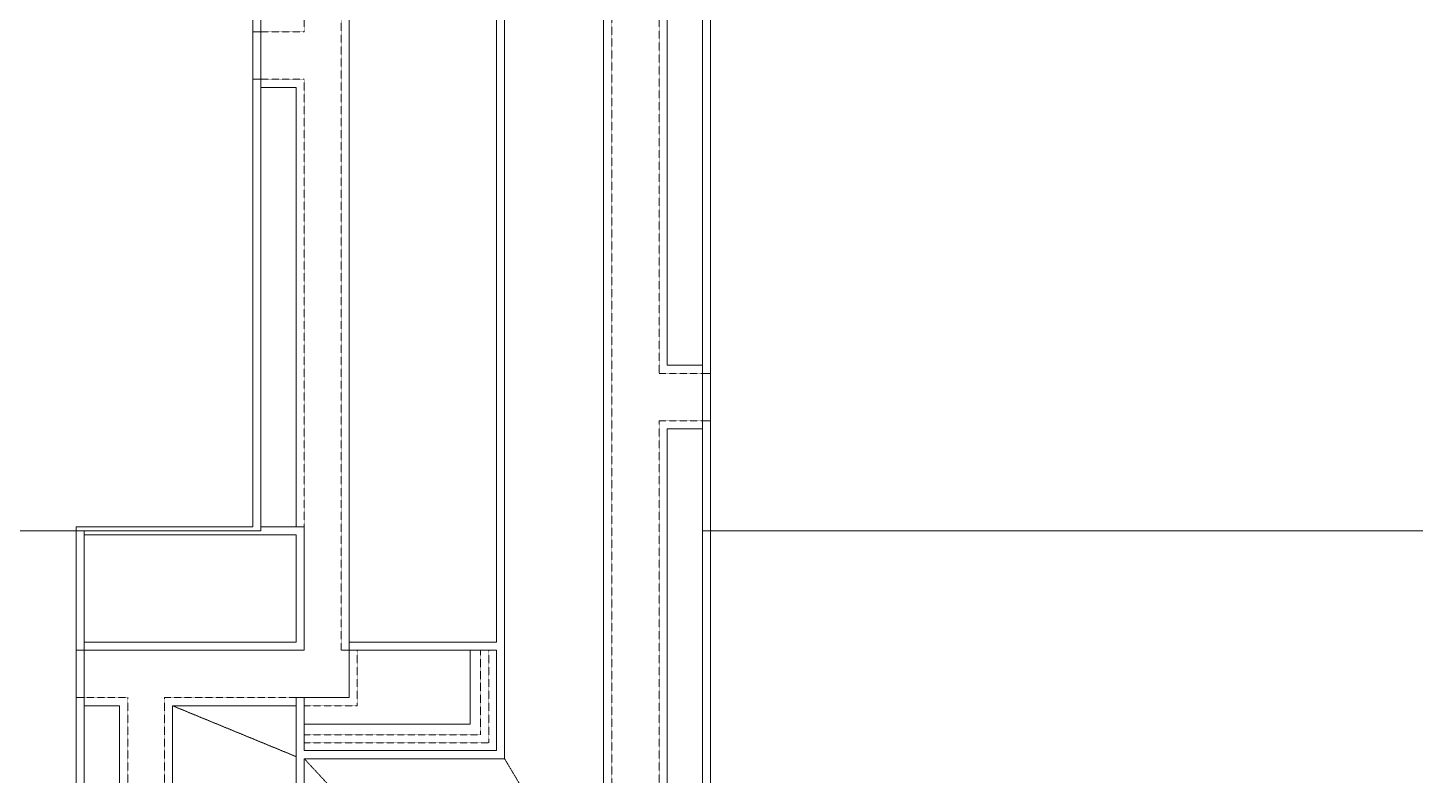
# Model space of a CAD drawing. Header units: metres. Extents: x 5205117 to 5948571, y 646915 to 1143748.
# Drawn here: x 5277608 to 5316880, y 763865 to 785004 of the extents above; entities that cross this region are included whole.
import ezdxf

# ---------------------------------------------------------------- set-up
doc = ezdxf.new("R2010")
doc.units = ezdxf.units.M
doc.header["$MEASUREMENT"] = 0
doc.linetypes.add('DASHED', pattern=[0.75, 0.5, -0.25])
doc.linetypes.add('HIDDEN', pattern=[0.375, 0.25, -0.125])
doc.layers.get('0').update_dxf_attribs({"color": 1, "linetype": 'DASHED', "lineweight": 30})
for name, color, linetype, lineweight in [('A-Elevation 1', 4, 'Continuous', 13), ('A-Elevation 2', 163, 'Continuous', 9), ('A-Elevation 3', 251, 'Continuous', 5), ('A-Hidden', 2, 'HIDDEN', 5), ('L-Elevation 2', 65, 'Continuous', 9), ('PLOT', 7, 'Continuous', 5), ('road', 7, 'Continuous', 9)]:
    doc.layers.add(name, color=color, linetype=linetype, lineweight=lineweight)

# ---------------------------------------------------------------- blocks, each defined once
blk = doc.blocks.new('A$C6fbbfdbf')
at = {"layer": 'A-Elevation 1', "ltscale": 5}
for points in [[(57885, 17500), (72285, 17500), (72285, 17730), (57885, 17730)], [(89775, 12500), (77115, 12500), (77115, 11270), (73625, 11270), (73625, 17730), (77115, 17730), (77115, 12730), (89775, 12730)], [(76885, 17500), (76885, 11500), (73855, 11500), (73855, 17500)], [(96115, 15230), (96115, 12500), (91115, 12500), (91115, 12730), (95885, 12730), (95885, 15230)], [(70555, 5600), (93815, 5600), (93815, 5830), (73855, 5830), (73855, 10000), (73625, 10000), (73625, 5830), (70785, 5830), (70785, 11270), (72285, 11270), (72285, 11500), (64685, 11500), (64685, 11270), (70555, 11270)], [(96115, -2730), (96115, 0), (81455, 0), (81455, -230), (95885, -230), (95885, -2730)]]:
    blk.add_lwpolyline(points, close=True, dxfattribs=at)
at = {"layer": 'A-Elevation 1', "ltscale": 5, "flags": 128}
blk.add_lwpolyline([(64355, -230), (64355, 0), (80115, 0), (80115, -230)], close=True, dxfattribs=at)
at = {"layer": 'A-Elevation 2', "ltscale": 5}
blk.add_lwpolyline([(71535, 11270), (71535, 6580), (73625, 6580)], dxfattribs=at)
at = {"layer": 'A-Elevation 3', "ltscale": 5}
for p, q in [((72285, 17730), (73625, 17730)), ((72285, 17500), (73625, 17500)), ((89775, 12730), (91115, 12730)), ((89775, 12500), (91115, 12500)), ((80115, 0), (81455, 0)), ((80115, -230), (81455, -230))]:
    blk.add_line(p, q, dxfattribs=at)
for points in [[(72055, 17500), (72055, 16500), (60911, 16500), (60915, 14000), (53645, 14000), (53645, 15000)], [(72055, 11500), (72055, 15000), (62415, 15000), (62415, 6900), (65855, 6900), (65855, 2800), (98515, 2800), (98515, 10000), (73855, 10000)], [(89545, 12500), (89545, 11500), (77115, 11500)], [(73625, 10000), (72285, 10000), (72285, 11270)], [(79885, 0), (79885, 1000), (64585, 1000), (64585, 0)], [(81685, 0), (81685, 1000), (98515, 1000), (98515, -230), (100015, -230), (100015, 1000), (106745, 1000), (106745, -2500)]]:
    blk.add_lwpolyline(points, dxfattribs=at)
at = {"layer": 'A-Hidden', "ltscale": 5}
for points in [[(72285, 17500), (72285, 16270), (61145, 16270), (61145, 13770), (53415, 13770), (53415, 15000)], [(72285, 11500), (72285, 15230), (62185, 15230), (62185, 6670), (65625, 6670), (65625, 2570), (98745, 2570), (98745, 10230), (73625, 10230), (73625, 10000)], [(91115, 12500), (91115, 11270), (98745, 11270), (98745, 13770), (110545, 13770), (110545, 15000)], [(89775, 12500), (89775, 11270), (77115, 11270)], [(71005, 11270), (71005, 6050), (73625, 6050)], [(71235, 11270), (71235, 6280), (73625, 6280)], [(72055, 11270), (72055, 9770), (73625, 9770)], [(80115, 0), (80115, 1230), (64355, 1230), (64355, 0)], [(81455, 0), (81455, 1230), (98745, 1230), (98745, 0), (99785, 0), (99785, 1230), (106975, 1230), (106975, -2500)]]:
    blk.add_lwpolyline(points, dxfattribs=at)
at = {"layer": 'L-Elevation 2', "linetype": 'HIDDEN', "ltscale": 5}
for p, q in [((72055, 15000), (70616, 11500)), ((65855, 6900), (70555, 11270)), ((70555, 5600), (65855, 2800))]:
    blk.add_line(p, q, dxfattribs=at)

msp = doc.modelspace()

# ---------------------------------------------------------------- linework, layer by layer
at = {"layer": 'PLOT', "ltscale": 0.5}
for p, q in [((5284205.8, 770774.3), (5231017.9, 770774.3)), ((5347393.7, 770774.3), (5296705.8, 770774.3))]:
    msp.add_line(p, q, dxfattribs=at)
at = {"layer": 'road', "ltscale": 0.5}
for p, q in [((5284205.8, 789774.3), (5284205.8, 770774.3)), ((5296705.8, 789774.3), (5296705.8, 732774.3)), ((5279205.8, 770774.3), (5279205.8, 751774.3))]:
    msp.add_line(p, q, dxfattribs=at)

# ---------------------------------------------------------------- block references
at = {"color": 2, "ltscale": 5, "rotation": 90}
msp.add_blockref('A$C6fbbfdbf', (5296705.8, 693774.3), dxfattribs=at)

doc.saveas('drawing.dxf')
